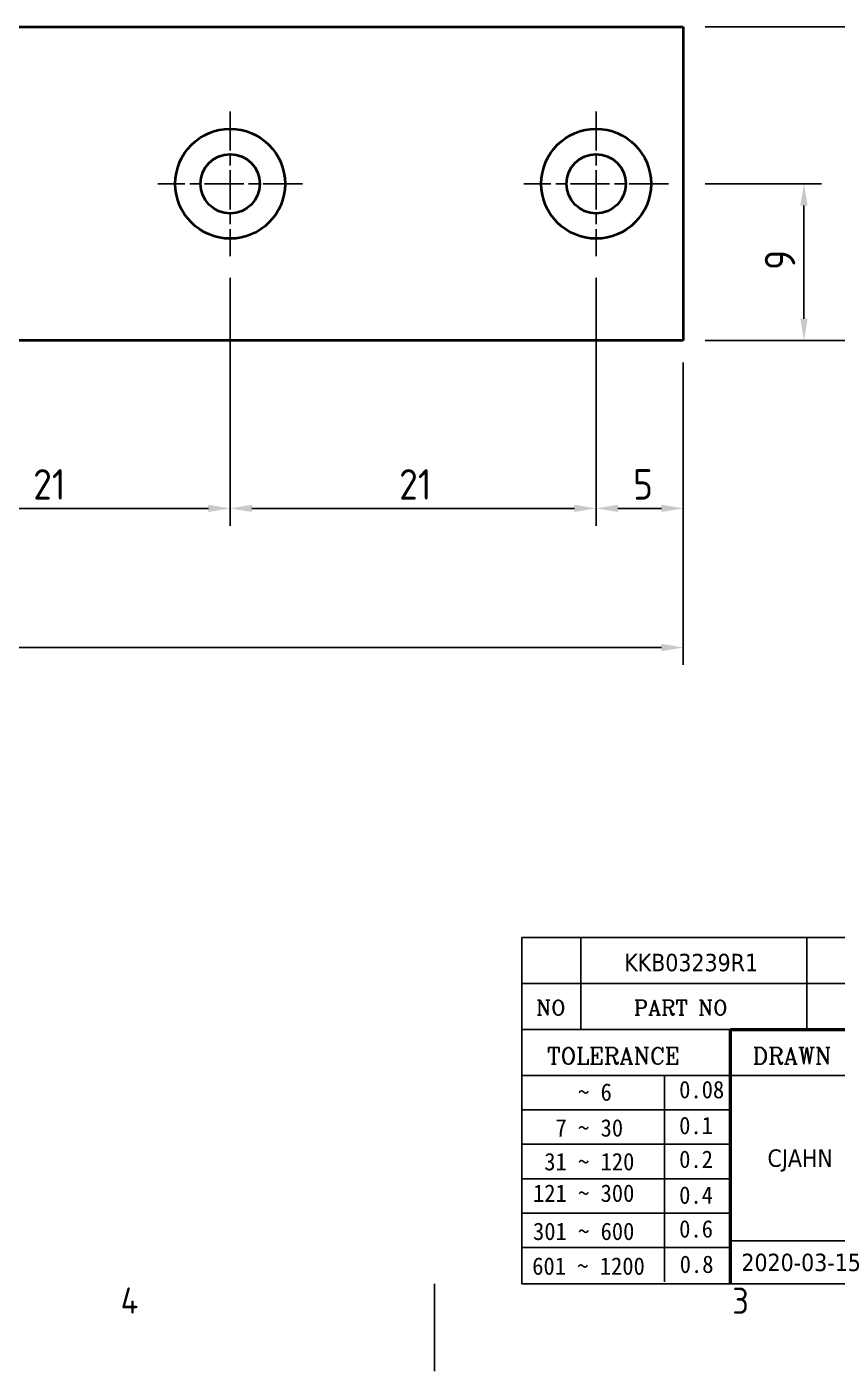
# Model space of a CAD drawing. Header units: millimetres. Extents: x 0 to 210, y 0 to 149.
# Drawn here: x 81.6 to 128.1, y 0 to 77.1 of the extents above; entities that cross this region are included whole.
import ezdxf
from ezdxf.enums import TextEntityAlignment as Align

# ---------------------------------------------------------------- set-up
doc = ezdxf.new("R2010")
doc.units = ezdxf.units.MM
doc.header["$LTSCALE"] = 0.5
doc.linetypes.add('CHAIN', pattern=[0.35429999999999995, 0.2362, -0.0295, 0.0591, -0.0295])
doc.layers.get('0').update_dxf_attribs({"color": 3, "lineweight": 25})
for name, color, linetype, lineweight in [('가시적인 것(ISO)', 3, 'Continuous', 40), ('경계(ISO)', 7, 'Continuous', 25), ('제목(ISO)', 5, 'Continuous', 50), ('중심 표식(ISO)', 1, 'Continuous', 25), ('치수(ISO)', 2, 'Continuous', 25), ('해치(ISO)', 7, 'Continuous', 18)]:
    doc.layers.add(name, color=color, linetype=linetype, lineweight=lineweight)
doc.styles.add('HAN_291', font='')
doc.styles.add('HAN_370', font='', dxfattribs={"width": 2})
doc.styles.add('RC_284', font='ROMANC.shx')
doc.styles.add('RC_287', font='ROMANC.shx')
doc.styles.add('RC_292', font='ROMANC.shx')
doc.styles.add('ROMANT_294', font='romant.shx')
doc.styles.add('문자 텍스트_PSTEK_POSCO', font='isocp.shx')
doc.styles.add('치수 텍스트_PSTEK_POSCO', font='isocp.shx')
doc.styles.add('텍스트 스타일198', font='tahoma.ttf')
doc.styles.add('텍스트 스타일333', font='ROMANC.shx', dxfattribs={"width": 0.800000011920929})
doc.styles.get('HAN_291').set_extended_font_data('GulimChe')
doc.styles.get('HAN_370').set_extended_font_data('GulimChe')
doc.dimstyles.new('치수_PSTEK_POSCO', dxfattribs={"dimscale": 0.5, "dimtxt": 3.5, "dimasz": 2.5, "dimexe": 2, "dimexo": 2.5, "dimgap": 1, "dimtad": 1, "dimrnd": 1e-08, "dimdsep": 46, "dimtxsty": '치수 텍스트_PSTEK_POSCO', "dimcen": 0.09, "dimdle": 10, "dimclrd": 7, "dimclre": 7, "dimclrt": 2, "dimadec": 1, "dimazin": 2, "dimtfac": 1, "dimtmove": 0, "dimatfit": 3, "dimfxl": 0, "dimtolj": 1, "dimlwd": -1, "dimlwe": -1, "dimarcsym": 0})

# ---------------------------------------------------------------- blocks, each defined once
blk = doc.blocks.new('경계 Default Border')
at = {"layer": '경계(ISO)', "flags": 128}
blk.add_lwpolyline([(210, 0), (210, 10)], dxfattribs=at)
at = {"layer": '경계(ISO)', "color": 2, "char_height": 3.00000011920929, "attachment_point": 7, "style": '문자 텍스트_PSTEK_POSCO'}
for s, insert in [('4', (173.9734701308116, 6.59999988079071)), ('3', (244.1685395229535, 6.57139439638704))]:
    blk.add_mtext(s, dxfattribs=dict(at, insert=insert))
blk = doc.blocks.new('제목 블록 PSTEK')
for color, points in [(252, [(317.2195697678507, 17.0593801673321), (322.0326348870767, 21.62682475217465), (322.2781991042243, 21.94392121864296), (317.0471853425802, 16.97985676345368), (318.7512090904202, 16.1899260703855), (316.0018030350395, 12.71868385740789), (316.3356552234328, 13.00206718743325), (318.9235935156908, 16.2694494742633)]), (5, [(321.6183518841322, 17.4193704504104), (319.5281351041078, 18.24969419629727), (322.4505835294948, 22.02344462252142), (317.2195697678507, 17.0593801673321), (318.9235935156908, 16.2694494742633), (316.1741874603099, 12.79820726128571)]), (1, [(324.4839107253602, 19.60711530335299), (325.2419748254881, 19.60711530335299), (325.2419748254881, 20.25857663940324), (321.2266040451076, 20.25857663940324), (321.2266040451076, 19.60711530335299), (321.9846681452406, 19.60711530335299), (321.9846681452406, 15.3430047401139), (324.4839107253602, 15.3430047401139)]), (252, [(324.6615819988275, 19.45905590879572), (325.4196460989604, 19.45905590879572), (325.4196460989604, 20.11051724484596), (325.2419748254881, 20.11051724484596), (325.2419748254881, 19.60711530335299), (324.4839107253602, 19.60711530335299), (324.4839107253602, 15.3430047401139), (322.1623394187076, 15.3430047401139), (322.1623394187076, 15.19494534555726), (324.6615819988275, 15.19494534555726)]), (1, [(329.2277337269622, 20.25857663940324), (325.65654113025, 20.25857663940324), (325.65654113025, 15.3430047401139), (329.3580259941756, 15.3430047401139), (329.3580259941756, 15.9944660761648), (328.1137701654877, 15.9944660761648), (328.1137701654877, 17.56360607323003), (329.2277337269622, 17.56360607323003), (329.2277337269622, 18.25543873810179), (328.1137701654877, 18.25543873810179), (328.1137701654877, 19.60711530335299), (329.2277337269622, 19.60711530335299)]), (252, [(328.2914414389548, 19.45905590879572), (329.4054050004294, 19.45905590879572), (329.4054050004294, 20.11051724484596), (329.2277337269622, 20.11051724484596), (329.2277337269622, 19.60711530335299), (328.1137701654877, 19.60711530335299), (328.1137701654877, 18.25543873810179), (328.2914414389548, 18.25543873810179)]), (1, [(332.3312149849806, 20.25857663940324), (329.8592894925411, 20.25857663940324), (329.8592894925411, 15.3430047401139), (332.3312149849806, 15.3430047401139), (332.3312149849806, 17.4318630164523), (333.0701931098801, 15.3430047401139), (335.4855464857051, 15.3430047401139), (334.2514536401189, 19.30614745124769), (335.4379594596742, 20.25857663940324), (334.3071782107978, 20.25857663940324), (332.3312149849806, 18.99741471888304)]), (252, [(332.5088862584528, 20.1105172448466), (332.3312149849806, 20.1105172448466), (332.3312149849806, 18.99741471888368), (332.5088862584528, 19.11081371413894)]), (252, [(335.6156307331414, 20.11051724484596), (335.2535118015555, 20.11051724484596), (334.2514536401189, 19.30614745124769), (335.4855464857051, 15.3430047401139), (333.1954852176545, 15.3430047401139), (333.2478643833523, 15.19494534555726), (335.6632177591723, 15.19494534555726), (334.4291249135862, 19.15808805669106)]), (252, [(321.9846681452406, 19.60711530335299), (321.4042753185749, 19.60711530335299), (321.4042753185749, 19.45905590879572), (321.9846681452406, 19.45905590879572)]), (252, [(328.2914414389548, 17.41554667867274), (329.4054050004294, 17.41554667867274), (329.4054050004294, 18.10737934354514), (329.2277337269622, 18.10737934354514), (329.2277337269622, 17.56360607323003), (328.1137701654877, 17.56360607323003), (328.1137701654877, 15.9944660761648), (328.2914414389548, 15.9944660761648)]), (252, [(332.5088862584528, 16.92964231796647), (332.3312149849806, 17.43186301645164), (332.3312149849806, 15.3430047401139), (330.0369607660135, 15.3430047401139), (330.0369607660135, 15.19494534555726), (332.5088862584528, 15.19494534555726)]), (252, [(329.5356972676428, 15.8464066816075), (329.3580259941756, 15.8464066816075), (329.3580259941756, 15.3430047401139), (325.8342124037171, 15.3430047401139), (325.8342124037171, 15.19494534555726), (329.5356972676428, 15.19494534555726)])]:
    blk.add_hatch(color=color).paths.add_polyline_path(points)
h = blk.add_hatch(color=1)
edge = h.paths.add_edge_path(flags=0)
edge.add_line((314.2242174273352, 19.60711530335299), (314.2242174273352, 17.00126995915134))
edge.add_line((314.2242174273352, 17.00126995915134), (314.3485873187598, 17.00126995915134))
edge.add_arc((314.3485873187598, 17.6527312952023), 0.6514613360509371, 270, 360)
edge.add_line((315.0000486548106, 17.6527312952023), (315.0000486548106, 18.95565396730211))
edge.add_arc((314.3485873187598, 18.95565396730212), 0.6514613360508712, 0, 90)
edge.add_line((314.3485873187598, 19.60711530335299), (314.2242174273352, 19.60711530335299))
edge = h.paths.add_edge_path()
edge.add_arc((314.9847713324306, 18.28938669179658), 1.969189947606664, 269.9999999999959, 450)
edge.add_line((314.9847713324306, 20.25857663940318), (311.7664314776902, 20.25857663940324))
edge.add_line((311.7664314776902, 20.25857663940324), (311.7664314776902, 15.3430047401139))
edge.add_line((311.7664314776902, 15.3430047401139), (314.2242174273352, 15.3430047401139))
edge.add_line((314.2242174273352, 15.3430047401139), (314.2242174273352, 16.32019674418991))
edge.add_line((314.2242174273352, 16.32019674418991), (314.9847713324307, 16.32019674418991))
h = blk.add_hatch(color=252)
edge = h.paths.add_edge_path()
edge.add_arc((314.9847713324309, 18.28938669179657), 1.969189947606666, 270, 406.8278729790604)
edge.add_arc((315.1624426058984, 18.1413272972396), 1.969189947606962, -90, 53.560984836317004, ccw=False)
edge.add_line((315.1624426058984, 16.17213734963263), (314.4018887008024, 16.17213734963263))
edge.add_line((314.4018887008024, 16.17213734963263), (314.4018887008024, 15.19494534555726))
edge.add_line((314.4018887008024, 15.19494534555726), (311.9441027511573, 15.19494534555726))
edge.add_line((311.9441027511573, 15.19494534555726), (311.9441027511573, 15.3430047401139))
edge.add_line((311.9441027511573, 15.3430047401139), (314.2242174273352, 15.3430047401139))
edge.add_line((314.2242174273352, 15.3430047401139), (314.2242174273352, 16.32019674418991))
edge.add_line((314.2242174273352, 16.32019674418991), (314.9847713324309, 16.32019674418991))
h = blk.add_hatch(color=252)
edge = h.paths.add_edge_path()
edge.add_line((314.4018887008024, 19.45905590879572), (314.5262585922315, 19.45905590879572))
edge.add_arc((314.5262585922314, 18.80759457274939), 0.6514613360463194, 60.4189348879147, 90.00000000000318, ccw=False)
edge.add_arc((314.3485873187602, 18.95565396730057), 0.6514613360524251, 39.96992292766206, 90.00000000009999)
edge.add_line((314.3485873187591, 19.60711530335307), (314.2242174273352, 19.60711530335298))
edge.add_line((314.2242174273352, 19.60711530335299), (314.2242174273352, 17.00126995915134))
edge.add_line((314.2242174273352, 17.00126995915134), (314.3485873187591, 17.00126995915134))
edge.add_arc((314.3485873187568, 17.652731295233), 0.6514613360816299, 270.0000000002, 274.6930825552478)
edge.add_line((314.4018887008024, 17.0034541317032), (314.4018887008024, 19.45905590879572))
at = {"layer": '해치(ISO)'}
h = blk.add_hatch(color=140, dxfattribs=at)
edge = h.paths.add_edge_path()
edge.add_ellipse((330.3660919371412, 20.15576403068321), major_axis=(9.100907360794343, 0), ratio=0.4069904968023172, start_angle=301.3098473703837, end_angle=507.7436900681698)
edge.add_ellipse((331.5340919371412, 20.4634168429492), major_axis=(-9.82350664112931, 0), ratio=0.3942600559756514, start_angle=111.51207141178469, end_angle=334.47025347086895, ccw=False)
edge.add_line((335.1363447531188, 16.8601935978785), (335.0955236905705, 16.99119398620872))
at = {"color": 180}
for p, q in [((182.475792979055, 11.79100474011392), (182.4757929790549, 51.56524660363496)), ((182.4757929790549, 51.56524660363496), (372.4757929537551, 51.56524660363496)), ((189.2651435055721, 51.56524660363496), (189.2651435055722, 41.00524660363494)), ((215.2152739891528, 41.00524660363494), (215.2152739891528, 51.56524660363496)), ((280.8758854511282, 51.56524660363496), (280.8758854511282, 41.00524660363494)), ((310.0881549537552, 51.56524660363496), (310.0881549537553, 41.00524660363494)), ((316.9044520275131, 51.56524660363496), (316.9044520275127, 41.00524660363494)), ((338.4566026226726, 51.56524660363496), (338.4566026226727, 41.00524660363494)), ((372.4757929537551, 51.56524660363496), (372.4757929537551, 11.79100474011389)), ((182.475792979055, 46.2852466036349), (372.4757929537551, 46.28524660363492)), ((182.475792979055, 41.00524660363493), (206.451475290024, 41.00524660363493)), ((222.9401812389276, 11.79100474011392), (222.9401812389276, 41.00524660363494)), ((239.4288871878316, 11.79100474011392), (239.4288871878316, 41.00524660363494)), ((255.9175931367356, 11.79100474011392), (255.9175931367356, 41.00524660363494)), ((268.6918866058747, 41.00524660363494), (268.6918866058747, 30.44524660363498)), ((280.8758854511282, 41.00524660363494), (280.8758854511282, 25.16524660363502)), ((310.088154953755, 41.00524660363494), (310.088154953755, 11.79100474011392)), ((182.475792979055, 35.72524660363497), (206.451475290024, 35.72524660363497)), ((198.8621818849491, 12.02524660363491), (198.8621818849491, 35.72524660363497)), ((206.451475290024, 35.72524660363497), (372.4757929537551, 35.72524660363497)), ((182.475792979055, 31.77524660363492), (206.451475290024, 31.77524660363492)), ((255.917593136736, 30.44524660363498), (372.4757929537552, 30.44524660363501)), ((182.475792979055, 27.82524660363487), (206.451475290024, 27.82524660363487)), ((255.9175931367359, 25.16524660363502), (372.4757929537552, 25.165246603635)), ((268.6918866058744, 25.16524660363502), (268.6918866058744, 11.79100474011392)), ((182.475792979055, 23.87524660363505), (206.451475290024, 23.87524660363505)), ((182.475792979055, 19.92524660363478), (206.451475290024, 19.92524660363478)), ((255.9175931367359, 19.88524660363481), (310.0881549537553, 19.88524660363481)), ((182.475792979055, 15.97524660363496), (206.451475290024, 15.97524660363496)), ((206.451475290024, 16.74100474011396), (255.9175931367359, 16.74100474011396)), ((182.475792979055, 11.79100474011392), (372.4757929537551, 11.79100474011389))]:
    blk.add_line(p, q, dxfattribs=at)
at = {"color": 7, "lineweight": 50}
for p, q in [((206.4514752900237, 11.79100474011392), (206.4514752900237, 41.00524660363494)), ((206.451475290024, 41.00524660363494), (372.4757929537551, 41.00524660363496))]:
    blk.add_line(p, q, dxfattribs=at)
at = {"color": 7}
for p, q in [((322.2781991042243, 21.94392121864296), (317.0471853425802, 16.97985676345368)), ((322.4505835294948, 22.02344462252142), (317.2195697678507, 17.0593801673321)), ((317.2195697678507, 17.0593801673321), (322.0326348870767, 21.62682475217465)), ((319.5281351041078, 18.24969419629727), (322.4505835294948, 22.02344462252142)), ((322.0326348870767, 21.62682475217465), (322.2781991042243, 21.94392121864296)), ((311.7664314776902, 20.25900474011391), (311.7664314776902, 15.34300474011391)), ((314.9847713324309, 20.25857663940324), (311.7664314776902, 20.25857663940324)), ((314.9847713324309, 20.25857663940324), (311.7664314776902, 20.25857663940324)), ((311.7664314776902, 20.25857663940324), (311.7664314776902, 15.3430047401139)), ((325.2419748254881, 20.25857663940324), (321.2266040451076, 20.25857663940324)), ((321.2266040451076, 20.25857663940324), (321.2266040451076, 19.60711530335299)), ((325.2419748254881, 20.25857663940324), (321.2266040451076, 20.25857663940324)), ((321.2266040451076, 20.25857663940324), (321.2266040451076, 19.60711530335299)), ((325.2419748254881, 19.60711530335299), (325.2419748254881, 20.25857663940324)), ((325.2419748254881, 19.60711530335299), (325.2419748254881, 20.25857663940324)), ((325.4196460989604, 20.11051724484596), (325.2419748254881, 20.11051724484596)), ((325.2419748254881, 20.11051724484596), (325.2419748254881, 19.60711530335299)), ((325.4196460989604, 19.45905590879572), (325.4196460989604, 20.11051724484596)), ((329.2277337269622, 20.25857663940324), (325.65654113025, 20.25857663940324)), ((325.65654113025, 20.25857663940324), (325.65654113025, 15.3430047401139)), ((325.65654113025, 20.25857663940324), (325.65654113025, 15.3430047401139)), ((329.2277337269622, 20.25857663940324), (325.65654113025, 20.25857663940324)), ((329.2277337269622, 19.60711530335299), (329.2277337269622, 20.25857663940324)), ((329.2277337269622, 19.60711530335299), (329.2277337269622, 20.25857663940324)), ((329.4054050004294, 20.11051724484596), (329.2277337269622, 20.11051724484596)), ((329.2277337269622, 20.11051724484596), (329.2277337269622, 19.60711530335299)), ((329.4054050004294, 19.45905590879572), (329.4054050004294, 20.11051724484596)), ((332.3312149849806, 20.25857663940324), (329.8592894925411, 20.25857663940324)), ((329.8592894925411, 20.25857663940324), (329.8592894925411, 15.3430047401139)), ((329.8592894925411, 20.25857663940324), (329.8592894925411, 15.3430047401139)), ((332.3312149849806, 20.25857663940324), (329.8592894925411, 20.25857663940324)), ((334.3071782107978, 20.25857663940324), (332.3312149849806, 18.99741471888304)), ((332.3312149849806, 18.99741471888304), (332.3312149849806, 20.25857663940324)), ((334.3071782107978, 20.25857663940324), (332.3312149849806, 18.99741471888304)), ((332.3312149849806, 18.99741471888304), (332.3312149849806, 20.25857663940324)), ((332.5088862584528, 20.1105172448466), (332.3312149849806, 20.1105172448466)), ((332.3312149849806, 20.1105172448466), (332.3312149849806, 18.99741471888368)), ((332.5088862584528, 19.11081371413894), (332.5088862584528, 20.1105172448466)), ((334.2514536401189, 19.30614745124769), (335.4379594596742, 20.25857663940324)), ((334.2514536401189, 19.30614745124769), (335.4379594596742, 20.25857663940324)), ((335.2535118015555, 20.11051724484596), (334.2514536401189, 19.30614745124769)), ((335.4379594596742, 20.25857663940324), (334.3071782107978, 20.25857663940324)), ((335.4379594596742, 20.25857663940324), (334.3071782107978, 20.25857663940324)), ((334.4291249135862, 19.15808805669104), (335.6156307331414, 20.11051724484596)), ((335.6156307331414, 20.11051724484596), (335.2535118015555, 20.11051724484596)), ((314.2242174273352, 17.00126995915134), (314.2242174273352, 19.60711530335299)), ((314.2242174273352, 19.60711530335299), (314.3485873187591, 19.60711530335299)), ((314.3485873187591, 19.60711530335299), (314.2242174273352, 19.60711530335299)), ((314.2242174273352, 19.60711530335299), (314.2242174273352, 17.00126995915134)), ((314.2242174273352, 17.00126995915134), (314.2242174273352, 19.60711530335299)), ((314.2242174273352, 19.60711530335299), (314.3485873187591, 19.60711530335299)), ((314.4018887008024, 19.45905590879572), (314.5262585922314, 19.45905590879572)), ((314.4018887008024, 17.0034541317032), (314.4018887008024, 19.45905590879572)), ((315.0000486548106, 18.95565396730275), (315.0000486548106, 17.65273129520161)), ((315.0000486548106, 18.95565396730275), (315.0000486548106, 17.65273129520161)), ((321.2266040451076, 19.60711530335299), (321.9846681452406, 19.60711530335299)), ((321.2266040451076, 19.60711530335299), (321.9846681452406, 19.60711530335299)), ((321.4042753185749, 19.60711530335299), (321.4042753185749, 19.45905590879572)), ((321.9846681452406, 19.60711530335299), (321.4042753185749, 19.60711530335299)), ((321.4042753185749, 19.45905590879572), (321.9846681452406, 19.45905590879572)), ((321.9846681452406, 19.60711530335299), (321.9846681452406, 15.3430047401139)), ((321.9846681452406, 19.45905590879572), (321.9846681452406, 19.60711530335299)), ((321.9846681452406, 19.60711530335299), (321.9846681452406, 15.3430047401139)), ((324.4839107253602, 19.60711530335299), (325.2419748254881, 19.60711530335299)), ((324.4839107253602, 15.3430047401139), (324.4839107253602, 19.60711530335299)), ((325.2419748254881, 19.60711530335299), (324.4839107253602, 19.60711530335299)), ((324.4839107253602, 19.60711530335299), (324.4839107253602, 15.3430047401139)), ((324.4839107253602, 19.60711530335299), (325.2419748254881, 19.60711530335299)), ((324.4839107253602, 15.3430047401139), (324.4839107253602, 19.60711530335299)), ((324.6615819988275, 19.45905590879572), (325.4196460989604, 19.45905590879572)), ((324.6615819988275, 15.19494534555726), (324.6615819988275, 19.45905590879572)), ((328.1137701654877, 18.25543873810179), (328.1137701654877, 19.60711530335299)), ((328.1137701654877, 19.60711530335299), (329.2277337269622, 19.60711530335299)), ((329.2277337269622, 19.60711530335299), (328.1137701654877, 19.60711530335299)), ((328.1137701654877, 19.60711530335299), (328.1137701654877, 18.25543873810179)), ((328.1137701654877, 18.25543873810179), (328.1137701654877, 19.60711530335299)), ((328.1137701654877, 19.60711530335299), (329.2277337269622, 19.60711530335299)), ((328.2914414389548, 18.25543873810179), (328.2914414389548, 19.45905590879572)), ((328.2914414389548, 19.45905590879572), (329.4054050004294, 19.45905590879572)), ((332.3312149849806, 18.99741471888368), (332.5088862584528, 19.11081371413894)), ((335.4855464857051, 15.3430047401139), (334.2514536401189, 19.30614745124769)), ((334.2514536401189, 19.30614745124769), (335.4855464857051, 15.3430047401139)), ((335.4855464857051, 15.3430047401139), (334.2514536401189, 19.30614745124769)), ((335.6632177591723, 15.19494534555726), (334.4291249135862, 19.15808805669104)), ((314.3485873187591, 17.00126995915134), (314.2242174273352, 17.00126995915134)), ((314.2242174273352, 17.00126995915134), (314.3485873187591, 17.00126995915134)), ((314.3485873187591, 17.00126995915134), (314.2242174273352, 17.00126995915134)), ((316.1741874603099, 12.79820726128571), (321.6183518841322, 17.4193704504104)), ((317.0471853425802, 16.97985676345368), (318.7512090904202, 16.1899260703855)), ((318.9235935156908, 16.2694494742633), (317.2195697678507, 17.0593801673321)), ((317.2195697678507, 17.0593801673321), (318.9235935156908, 16.2694494742633)), ((321.6183518841322, 17.4193704504104), (319.5281351041078, 18.24969419629727)), ((329.2277337269622, 18.25543873810179), (328.1137701654877, 18.25543873810179)), ((328.1137701654877, 18.25543873810179), (328.2914414389548, 18.25543873810179)), ((329.2277337269622, 18.25543873810179), (328.1137701654877, 18.25543873810179)), ((328.1137701654877, 17.56360607323003), (329.2277337269622, 17.56360607323003)), ((328.1137701654877, 15.9944660761648), (328.1137701654877, 17.56360607323003)), ((329.2277337269622, 17.56360607323003), (328.1137701654877, 17.56360607323003)), ((328.1137701654877, 17.56360607323003), (328.1137701654877, 15.9944660761648)), ((328.1137701654877, 17.56360607323003), (329.2277337269622, 17.56360607323003)), ((328.1137701654877, 15.9944660761648), (328.1137701654877, 17.56360607323003)), ((328.2914414389548, 15.9944660761648), (328.2914414389548, 17.41554667867274)), ((328.2914414389548, 17.41554667867274), (329.4054050004294, 17.41554667867274)), ((329.2277337269622, 17.56360607323003), (329.2277337269622, 18.25543873810179)), ((329.2277337269622, 17.56360607323003), (329.2277337269622, 18.25543873810179)), ((329.4054050004294, 18.10737934354514), (329.2277337269622, 18.10737934354514)), ((329.2277337269622, 18.10737934354514), (329.2277337269622, 17.56360607323003)), ((329.4054050004294, 17.41554667867274), (329.4054050004294, 18.10737934354514)), ((332.3312149849806, 17.4318630164523), (333.0701931098801, 15.3430047401139)), ((332.3312149849806, 15.3430047401139), (332.3312149849806, 17.4318630164523)), ((332.5088862584528, 16.92964231796647), (332.3312149849806, 17.43186301645164)), ((332.3312149849806, 17.43186301645164), (332.3312149849806, 15.3430047401139)), ((332.3312149849806, 17.4318630164523), (333.0701931098801, 15.3430047401139)), ((332.3312149849806, 15.3430047401139), (332.3312149849806, 17.4318630164523)), ((345.0447381189468, 17.50375595811051), (344.9867755289346, 17.689895936919)), ((314.2242174273352, 16.32019674418991), (314.9847713324309, 16.32019674418991)), ((314.2242174273352, 15.3430047401139), (314.2242174273352, 16.32019674418991)), ((314.9847713324309, 16.32019674418991), (314.2242174273352, 16.32019674418991)), ((314.2242174273352, 16.32019674418991), (314.2242174273352, 15.3430047401139)), ((314.2242174273352, 16.32019674418991), (314.9847713324309, 16.32019674418991)), ((314.2242174273352, 15.3430047401139), (314.2242174273352, 16.32019674418991)), ((314.4018887008024, 16.17213734963263), (315.162442605898, 16.17213734963263)), ((314.4018887008024, 15.19494534555726), (314.4018887008024, 16.17213734963263)), ((318.7512090904202, 16.1899260703855), (316.0018030350395, 12.71868385740789)), ((318.9235935156908, 16.2694494742633), (316.1741874603099, 12.79820726128571)), ((316.3356552234328, 13.00206718743325), (318.9235935156908, 16.2694494742633)), ((329.3580259941756, 15.9944660761648), (328.1137701654877, 15.9944660761648)), ((328.1137701654877, 15.9944660761648), (328.2914414389548, 15.9944660761648)), ((329.3580259941756, 15.9944660761648), (328.1137701654877, 15.9944660761648)), ((329.3580259941756, 15.3430047401139), (329.3580259941756, 15.9944660761648)), ((329.3580259941756, 15.3430047401139), (329.3580259941756, 15.9944660761648)), ((329.5356972676428, 15.8464066816075), (329.3580259941756, 15.8464066816075)), ((329.3580259941756, 15.8464066816075), (329.3580259941756, 15.3430047401139)), ((329.5356972676428, 15.19494534555726), (329.5356972676428, 15.8464066816075)), ((332.5088862584528, 15.19494534555726), (332.5088862584528, 16.92964231796647)), ((311.7664314776902, 15.3430047401139), (314.2242174273352, 15.3430047401139)), ((311.7664314776902, 15.3430047401139), (314.2242174273352, 15.3430047401139)), ((314.2242174273352, 15.3430047401139), (311.9441027511573, 15.3430047401139)), ((311.9441027511573, 15.3430047401139), (311.9441027511573, 15.19494534555726)), ((311.9441027511573, 15.19494534555726), (314.4018887008024, 15.19494534555726)), ((321.9846681452406, 15.3430047401139), (324.4839107253602, 15.3430047401139)), ((321.9846681452406, 15.3430047401139), (324.4839107253602, 15.3430047401139)), ((324.4839107253602, 15.3430047401139), (322.1623394187076, 15.3430047401139)), ((322.1623394187076, 15.3430047401139), (322.1623394187076, 15.19494534555726)), ((322.1623394187076, 15.19494534555726), (324.6615819988275, 15.19494534555726)), ((325.65654113025, 15.3430047401139), (329.3580259941756, 15.3430047401139)), ((325.65654113025, 15.3430047401139), (329.3580259941756, 15.3430047401139)), ((329.3580259941756, 15.3430047401139), (325.8342124037171, 15.3430047401139)), ((325.8342124037171, 15.3430047401139), (325.8342124037171, 15.19494534555726)), ((325.8342124037171, 15.19494534555726), (329.5356972676428, 15.19494534555726)), ((329.8592894925411, 15.3430047401139), (332.3312149849806, 15.3430047401139)), ((329.8592894925411, 15.3430047401139), (332.3312149849806, 15.3430047401139)), ((332.3312149849806, 15.3430047401139), (330.0369607660135, 15.3430047401139)), ((330.0369607660135, 15.3430047401139), (330.0369607660135, 15.19494534555726)), ((330.0369607660135, 15.19494534555726), (332.5088862584528, 15.19494534555726)), ((333.0701931098801, 15.3430047401139), (335.4855464857051, 15.3430047401139)), ((333.0701931098801, 15.3430047401139), (335.4855464857051, 15.3430047401139)), ((335.4855464857051, 15.3430047401139), (333.1954852176545, 15.3430047401139)), ((333.1954852176545, 15.3430047401139), (333.2478643833523, 15.19494534555726)), ((333.2478643833523, 15.19494534555726), (335.6632177591723, 15.19494534555726)), ((316.0018030350395, 12.71868385740789), (316.3356552234328, 13.00206718743325))]:
    blk.add_line(p, q, dxfattribs=at)
at = {"color": 5}
for p, q in [((322.4505835294948, 22.02344462252142), (317.2195697678507, 17.0593801673321)), ((319.5281351041078, 18.24969419629727), (322.4505835294948, 22.02344462252142)), ((316.1741874603099, 12.79820726128571), (321.6183518841322, 17.4193704504104)), ((317.2195697678507, 17.0593801673321), (318.9235935156908, 16.2694494742633)), ((321.6183518841322, 17.4193704504104), (319.5281351041078, 18.24969419629727)), ((318.9235935156908, 16.2694494742633), (316.1741874603099, 12.79820726128571))]:
    blk.add_line(p, q, dxfattribs=at)
at = {"color": 1}
for p, q in [((314.9847713324309, 20.25857663940324), (311.7664314776902, 20.25857663940324)), ((311.7664314776902, 20.25857663940324), (311.7664314776902, 15.3430047401139)), ((325.2419748254881, 20.25857663940324), (321.2266040451076, 20.25857663940324)), ((321.2266040451076, 20.25857663940324), (321.2266040451076, 19.60711530335299)), ((325.2419748254881, 19.60711530335299), (325.2419748254881, 20.25857663940324)), ((329.2277337269622, 20.25857663940324), (325.65654113025, 20.25857663940324)), ((325.65654113025, 20.25857663940324), (325.65654113025, 15.3430047401139)), ((329.2277337269622, 19.60711530335299), (329.2277337269622, 20.25857663940324)), ((332.3312149849806, 20.25857663940324), (329.8592894925411, 20.25857663940324)), ((329.8592894925411, 20.25857663940324), (329.8592894925411, 15.3430047401139)), ((334.3071782107978, 20.25857663940324), (332.3312149849806, 18.99741471888304)), ((332.3312149849806, 18.99741471888304), (332.3312149849806, 20.25857663940324)), ((334.2514536401189, 19.30614745124769), (335.4379594596742, 20.25857663940324)), ((335.4379594596742, 20.25857663940324), (334.3071782107978, 20.25857663940324)), ((314.2242174273352, 17.00126995915134), (314.2242174273352, 19.60711530335299)), ((314.2242174273352, 19.60711530335299), (314.3485873187591, 19.60711530335299)), ((315.0000486548106, 18.95565396730275), (315.0000486548106, 17.65273129520161)), ((321.2266040451076, 19.60711530335299), (321.9846681452406, 19.60711530335299)), ((321.9846681452406, 19.60711530335299), (321.9846681452406, 15.3430047401139)), ((324.4839107253602, 19.60711530335299), (325.2419748254881, 19.60711530335299)), ((324.4839107253602, 15.3430047401139), (324.4839107253602, 19.60711530335299)), ((328.1137701654877, 18.25543873810179), (328.1137701654877, 19.60711530335299)), ((328.1137701654877, 19.60711530335299), (329.2277337269622, 19.60711530335299)), ((335.4855464857051, 15.3430047401139), (334.2514536401189, 19.30614745124769)), ((314.3485873187591, 17.00126995915134), (314.2242174273352, 17.00126995915134)), ((329.2277337269622, 18.25543873810179), (328.1137701654877, 18.25543873810179)), ((328.1137701654877, 17.56360607323003), (329.2277337269622, 17.56360607323003)), ((328.1137701654877, 15.9944660761648), (328.1137701654877, 17.56360607323003)), ((329.2277337269622, 17.56360607323003), (329.2277337269622, 18.25543873810179)), ((332.3312149849806, 17.4318630164523), (333.0701931098801, 15.3430047401139)), ((332.3312149849806, 15.3430047401139), (332.3312149849806, 17.4318630164523)), ((314.2242174273352, 16.32019674418991), (314.9847713324309, 16.32019674418991)), ((314.2242174273352, 15.3430047401139), (314.2242174273352, 16.32019674418991)), ((329.3580259941756, 15.9944660761648), (328.1137701654877, 15.9944660761648)), ((329.3580259941756, 15.3430047401139), (329.3580259941756, 15.9944660761648)), ((311.7664314776902, 15.3430047401139), (314.2242174273352, 15.3430047401139)), ((321.9846681452406, 15.3430047401139), (324.4839107253602, 15.3430047401139)), ((325.65654113025, 15.3430047401139), (329.3580259941756, 15.3430047401139)), ((329.8592894925411, 15.3430047401139), (332.3312149849806, 15.3430047401139)), ((333.0701931098801, 15.3430047401139), (335.4855464857051, 15.3430047401139))]:
    blk.add_line(p, q, dxfattribs=at)
at = {"color": 7}
for centre, radius, start, end in [((314.9847713324309, 18.28938669179658), 1.969189947606665, 270, 90), ((314.9847713324309, 18.28938669179658), 1.969189947606665, 270, 90), ((314.3485873187598, 18.95565396730211), 0.6514613360508712, 0, 90), ((314.3485873187602, 18.95565396730057), 0.6514613360524251, 39.96992292766117, 90), ((314.3485873187598, 18.95565396730212), 0.6514613360508712, 0, 90), ((314.5262585922314, 18.80759457274939), 0.6514613360463193, 60.41893488791137, 90), ((314.9847713324307, 18.2893866917965), 1.969189947606594, 270, 46.82787297909833), ((315.1624426058984, 18.1413272972396), 1.969189947606961, 270, 53.56098483636067), ((314.3485873187597, 17.65273129520228), 0.6514613360509381, 270, 0), ((314.3485873187598, 17.6527312952023), 0.6514613360509381, 270, 0), ((314.3485873187568, 17.652731295233), 0.6514613360816299, 270, 274.6930825552478)]:
    blk.add_arc(centre, radius, start, end, dxfattribs=at)
at = {"color": 1}
for centre, radius, start, end in [((314.9847713324309, 18.28938669179657), 1.969189947606665, 270, 90), ((314.3485873187598, 18.95565396730211), 0.6514613360508712, 0, 90), ((314.3485873187598, 17.6527312952023), 0.6514613360509381, 270, 0)]:
    blk.add_arc(centre, radius, start, end, dxfattribs=at)
at = {"layer": '제목(ISO)', "lineweight": 18}
blk.add_line((182.475792979055, 35.72500474011393), (182.475792979055, 11.79100474011392), dxfattribs=at)
at = {"layer": '제목(ISO)'}
for p, q in [((322.2781991042243, 21.94392121864296), (317.0471853425802, 16.97985676345368)), ((322.4505835294948, 22.02344462252142), (317.2195697678507, 17.0593801673321)), ((317.2195697678507, 17.0593801673321), (322.0326348870767, 21.62682475217465)), ((319.5281351041078, 18.24969419629727), (322.4505835294948, 22.02344462252142)), ((322.0326348870767, 21.62682475217465), (322.2781991042243, 21.94392121864296)), ((314.9847713324306, 20.25857663940324), (311.7664314776902, 20.25857663940324)), ((311.7664314776902, 20.25857663940324), (311.7664314776902, 15.3430047401139)), ((325.2419748254881, 20.25857663940324), (321.2266040451076, 20.25857663940324)), ((321.2266040451076, 20.25857663940324), (321.2266040451076, 19.60711530335299)), ((325.2419748254881, 19.60711530335299), (325.2419748254881, 20.25857663940324)), ((325.4196460989604, 20.11051724484596), (325.2419748254881, 20.11051724484596)), ((325.2419748254881, 20.11051724484596), (325.2419748254881, 19.60711530335299)), ((325.4196460989604, 19.45905590879572), (325.4196460989604, 20.11051724484596)), ((329.2277337269622, 20.25857663940324), (325.65654113025, 20.25857663940324)), ((325.65654113025, 20.25857663940324), (325.65654113025, 15.3430047401139)), ((329.2277337269622, 19.60711530335299), (329.2277337269622, 20.25857663940324)), ((329.4054050004294, 20.11051724484596), (329.2277337269622, 20.11051724484596)), ((329.2277337269622, 20.11051724484596), (329.2277337269622, 19.60711530335299)), ((329.4054050004294, 19.45905590879572), (329.4054050004294, 20.11051724484596)), ((332.3312149849806, 20.25857663940324), (329.8592894925411, 20.25857663940324)), ((329.8592894925411, 20.25857663940324), (329.8592894925411, 15.3430047401139)), ((334.3071782107978, 20.25857663940324), (332.3312149849806, 18.99741471888304)), ((332.3312149849806, 18.99741471888304), (332.3312149849806, 20.25857663940324)), ((332.5088862584528, 20.1105172448466), (332.3312149849806, 20.1105172448466)), ((332.3312149849806, 20.1105172448466), (332.3312149849806, 18.99741471888368)), ((332.5088862584528, 19.11081371413894), (332.5088862584528, 20.1105172448466)), ((334.2514536401189, 19.30614745124769), (335.4379594596742, 20.25857663940324)), ((335.2535118015555, 20.11051724484596), (334.2514536401189, 19.30614745124769)), ((335.4379594596742, 20.25857663940324), (334.3071782107978, 20.25857663940324)), ((334.4291249135862, 19.15808805669106), (335.6156307331414, 20.11051724484596)), ((335.6156307331414, 20.11051724484596), (335.2535118015555, 20.11051724484596)), ((314.2242174273352, 17.00126995915134), (314.2242174273352, 19.60711530335299)), ((314.2242174273352, 19.60711530335299), (314.3485873187598, 19.60711530335299)), ((314.3485873187591, 19.60711530335299), (314.2242174273352, 19.60711530335299)), ((314.2242174273352, 19.60711530335299), (314.2242174273352, 17.00126995915134)), ((314.4018887008024, 19.45905590879572), (314.5262585922314, 19.45905590879572)), ((314.4018887008024, 17.0034541317032), (314.4018887008024, 19.45905590879572)), ((315.0000486548106, 18.95565396730211), (315.0000486548106, 17.6527312952023)), ((321.2266040451076, 19.60711530335299), (321.9846681452406, 19.60711530335299)), ((321.9846681452406, 19.60711530335299), (321.4042753185749, 19.60711530335299)), ((321.4042753185749, 19.60711530335299), (321.4042753185749, 19.45905590879572)), ((321.4042753185749, 19.45905590879572), (321.9846681452406, 19.45905590879572)), ((321.9846681452406, 19.60711530335299), (321.9846681452406, 15.3430047401139)), ((321.9846681452406, 19.45905590879572), (321.9846681452406, 19.60711530335299)), ((324.4839107253602, 19.60711530335299), (325.2419748254881, 19.60711530335299)), ((324.4839107253602, 15.3430047401139), (324.4839107253602, 19.60711530335299)), ((325.2419748254881, 19.60711530335299), (324.4839107253602, 19.60711530335299)), ((324.4839107253602, 19.60711530335299), (324.4839107253602, 15.3430047401139)), ((324.6615819988275, 19.45905590879572), (325.4196460989604, 19.45905590879572)), ((324.6615819988275, 15.19494534555726), (324.6615819988275, 19.45905590879572)), ((328.1137701654877, 18.25543873810179), (328.1137701654877, 19.60711530335299)), ((328.1137701654877, 19.60711530335299), (329.2277337269622, 19.60711530335299)), ((329.2277337269622, 19.60711530335299), (328.1137701654877, 19.60711530335299)), ((328.1137701654877, 19.60711530335299), (328.1137701654877, 18.25543873810179)), ((328.2914414389548, 19.45905590879572), (329.4054050004294, 19.45905590879572)), ((328.2914414389548, 18.25543873810179), (328.2914414389548, 19.45905590879572)), ((332.3312149849806, 18.99741471888368), (332.5088862584528, 19.11081371413894)), ((335.4855464857051, 15.3430047401139), (334.2514536401189, 19.30614745124769)), ((334.2514536401189, 19.30614745124769), (335.4855464857051, 15.3430047401139)), ((335.6632177591723, 15.19494534555726), (334.4291249135862, 19.15808805669106)), ((314.3485873187598, 17.00126995915134), (314.2242174273352, 17.00126995915134)), ((314.2242174273352, 17.00126995915134), (314.3485873187591, 17.00126995915134)), ((316.1741874603099, 12.79820726128571), (321.6183518841322, 17.4193704504104)), ((317.0471853425802, 16.97985676345368), (318.7512090904202, 16.1899260703855)), ((317.2195697678507, 17.0593801673321), (318.9235935156908, 16.2694494742633)), ((318.9235935156908, 16.2694494742633), (317.2195697678507, 17.0593801673321)), ((321.6183518841322, 17.4193704504104), (319.5281351041078, 18.24969419629727)), ((329.2277337269622, 18.25543873810179), (328.1137701654877, 18.25543873810179)), ((328.1137701654877, 18.25543873810179), (328.2914414389548, 18.25543873810179)), ((328.1137701654877, 15.9944660761648), (328.1137701654877, 17.56360607323003)), ((328.1137701654877, 17.56360607323003), (329.2277337269622, 17.56360607323003)), ((329.2277337269622, 17.56360607323003), (328.1137701654877, 17.56360607323003)), ((328.1137701654877, 17.56360607323003), (328.1137701654877, 15.9944660761648)), ((328.2914414389548, 17.41554667867274), (329.4054050004294, 17.41554667867274)), ((328.2914414389548, 15.9944660761648), (328.2914414389548, 17.41554667867274)), ((329.2277337269622, 17.56360607323003), (329.2277337269622, 18.25543873810179)), ((329.4054050004294, 18.10737934354514), (329.2277337269622, 18.10737934354514)), ((329.2277337269622, 18.10737934354514), (329.2277337269622, 17.56360607323003)), ((329.4054050004294, 17.41554667867274), (329.4054050004294, 18.10737934354514)), ((332.3312149849806, 15.3430047401139), (332.3312149849806, 17.4318630164523)), ((332.3312149849806, 17.4318630164523), (333.0701931098801, 15.3430047401139)), ((332.5088862584528, 16.92964231796647), (332.3312149849806, 17.43186301645164)), ((332.3312149849806, 17.43186301645164), (332.3312149849806, 15.3430047401139)), ((314.2242174273352, 15.3430047401139), (314.2242174273352, 16.32019674418991)), ((314.2242174273352, 16.32019674418991), (314.9847713324307, 16.32019674418991)), ((314.9847713324309, 16.32019674418991), (314.2242174273352, 16.32019674418991)), ((314.2242174273352, 16.32019674418991), (314.2242174273352, 15.3430047401139)), ((314.4018887008024, 15.19494534555726), (314.4018887008024, 16.17213734963263)), ((314.4018887008024, 16.17213734963263), (315.1624426058984, 16.17213734963263)), ((318.7512090904202, 16.1899260703855), (316.0018030350395, 12.71868385740789)), ((318.9235935156908, 16.2694494742633), (316.1741874603099, 12.79820726128571)), ((316.3356552234328, 13.00206718743325), (318.9235935156908, 16.2694494742633)), ((329.3580259941756, 15.9944660761648), (328.1137701654877, 15.9944660761648)), ((328.1137701654877, 15.9944660761648), (328.2914414389548, 15.9944660761648)), ((329.3580259941756, 15.3430047401139), (329.3580259941756, 15.9944660761648)), ((329.5356972676428, 15.8464066816075), (329.3580259941756, 15.8464066816075)), ((329.3580259941756, 15.8464066816075), (329.3580259941756, 15.3430047401139)), ((329.5356972676428, 15.19494534555726), (329.5356972676428, 15.8464066816075)), ((332.5088862584528, 15.19494534555726), (332.5088862584528, 16.92964231796647)), ((311.7664314776902, 15.3430047401139), (314.2242174273352, 15.3430047401139)), ((314.2242174273352, 15.3430047401139), (311.9441027511573, 15.3430047401139)), ((311.9441027511573, 15.3430047401139), (311.9441027511573, 15.19494534555726)), ((311.9441027511573, 15.19494534555726), (314.4018887008024, 15.19494534555726)), ((321.9846681452406, 15.3430047401139), (324.4839107253602, 15.3430047401139)), ((324.4839107253602, 15.3430047401139), (322.1623394187076, 15.3430047401139)), ((322.1623394187076, 15.3430047401139), (322.1623394187076, 15.19494534555726)), ((322.1623394187076, 15.19494534555726), (324.6615819988275, 15.19494534555726)), ((325.65654113025, 15.3430047401139), (329.3580259941756, 15.3430047401139)), ((329.3580259941756, 15.3430047401139), (325.8342124037171, 15.3430047401139)), ((325.8342124037171, 15.3430047401139), (325.8342124037171, 15.19494534555726)), ((325.8342124037171, 15.19494534555726), (329.5356972676428, 15.19494534555726)), ((329.8592894925411, 15.3430047401139), (332.3312149849806, 15.3430047401139)), ((332.3312149849806, 15.3430047401139), (330.0369607660135, 15.3430047401139)), ((330.0369607660135, 15.3430047401139), (330.0369607660135, 15.19494534555726)), ((330.0369607660135, 15.19494534555726), (332.5088862584528, 15.19494534555726)), ((333.0701931098801, 15.3430047401139), (335.4855464857051, 15.3430047401139)), ((335.4855464857051, 15.3430047401139), (333.1954852176545, 15.3430047401139)), ((333.1954852176545, 15.3430047401139), (333.2478643833523, 15.19494534555726)), ((333.2478643833523, 15.19494534555726), (335.6632177591723, 15.19494534555726)), ((316.0018030350395, 12.71868385740789), (316.3356552234328, 13.00206718743325))]:
    blk.add_line(p, q, dxfattribs=at)
at = {"layer": '제목(ISO)', "color": 4}
blk.add_line((335.1363447531188, 16.8601935978785), (335.0955236905705, 16.99119398620872), dxfattribs=at)
at = {"layer": '제목(ISO)'}
for centre, radius, start, end in [((314.9847713324306, 18.28938669179658), 1.969189947606664, 46.82787297909431, 90), ((314.3485873187598, 18.95565396730212), 0.6514613360508712, 0, 90), ((314.3485873187602, 18.95565396730057), 0.6514613360524251, 39.96992292766117, 90), ((314.5262585922314, 18.80759457274939), 0.6514613360463193, 60.41893488791137, 90), ((314.9847713324307, 18.2893866917965), 1.969189947606594, 270, 46.82787297909833), ((314.9847713324309, 18.28938669179657), 1.969189947606666, 270, 46.8278729790603), ((315.1624426058984, 18.1413272972396), 1.969189947606962, 270, 53.56098483631701), ((314.3485873187598, 17.6527312952023), 0.6514613360509371, 270, 0), ((314.3485873187568, 17.652731295233), 0.6514613360816299, 270, 274.6930825552478)]:
    blk.add_arc(centre, radius, start, end, dxfattribs=at)
at = {"layer": '제목(ISO)', "color": 4}
for centre, major_axis, ratio, start_param, end_param in [((331.5340919371412, 20.4634168429492), (9.82350664112931, 0), 0.3942600559756514, 5.087845455444478, 8.97919982663645), ((330.3660919371412, 20.15576403068321), (9.100907360794343, 0), 0.4069904968023172, 5.258848905294775, 8.861799147915196)]:
    blk.add_ellipse(centre, major_axis=major_axis, ratio=ratio, start_param=start_param, end_param=end_param, dxfattribs=at)
at = {"color": 2}
for s, height, style, p in [('NO', 1.742399930953979, 'RC_284', (184.135398793432, 42.62317362549192)), ('PART NO', 1.742399930953979, 'RC_284', (195.3359407378685, 42.62317362549192)), ('DESCRIPTION', 1.742399930953979, 'RC_284', (240.4025565652523, 42.62317362549192)), ("Q'TY", 1.742399930953979, 'RC_284', (310.1440786515383, 42.62317362549192)), ('COLOR/FINISH', 1.742399930953979, 'RC_284', (317.7725341324144, 42.62317362549192)), ('REMARK', 1.742399930953979, 'RC_284', (348.346649953877, 42.62317362549192)), (' TOLERANCE', 1.899999976158142, 'RC_287', (184.0872874387979, 37.00893196870329)), ('DRAWN', 1.899999976158142, 'RC_287', (208.9766620976279, 37.00893196870329)), ('CHECKED', 1.899999976158142, 'RC_287', (223.6856844514997, 37.00893196870329)), ('APPROVED', 1.899999976158142, 'RC_287', (239.7795453577791, 37.00893196870329)), ('UNIT', 1.742399930953979, 'RC_284', (259.1652673287452, 37.34317362549218)), ('SCALE', 1.742399930953979, 'RC_284', (270.2934779252897, 37.34317362549218)), ('MODEL NAME', 2.178000062704086, 'RC_292', (284.096330289083, 37.25462520371384)), ('    ~ 6', 2.000000029802322, 'HAN_291', (183.7721304966814, 32.8176515608431)), ('0.08', 2.000000029802322, 'HAN_291', (200.5467345600617, 33.09873600004101)), ('PART NAME', 2.178000062704086, 'RC_292', (285.1416959765849, 32.03045329421792)), ('mm', 1.742399930953979, 'RC_284', (259.6505418159997, 32.3543089683787)), ('0.1', 2.000000029802322, 'HAN_291', (200.5467345600617, 28.98646558742206)), ('  7 ~ 30', 2.000000029802322, 'HAN_291', (183.7721304966814, 28.70538114822415)), (' DWG NO.', 2.178000062704086, 'RC_292', (284.8124284083233, 26.75045329421772)), (' 31 ~ 120', 2.000000029802322, 'HAN_291', (183.7721304966814, 24.82628181916237)), ('0.2', 2.000000029802322, 'HAN_291', (200.5467345600617, 25.10736625836028)), ('121 ~ 300', 2.000000029802322, 'HAN_291', (183.7721304966814, 21.21401206133254)), ('SIZE', 1.742399930953979, 'RC_284', (259.1652673287452, 21.69497768947366)), ('REFERENCE', 2.178000062704086, 'RC_292', (278.2741065029841, 21.43214925458022)), ('0.4', 2.000000029802322, 'HAN_291', (200.5467345600617, 20.99509650053045)), ('301 ~ 600', 2.000000029802322, 'HAN_291', (183.7721304966814, 16.83491273227077)), ('0.6', 2.000000029802322, 'HAN_291', (200.5467345600617, 17.11599717146868)), ('601 ~ 1200', 2.000000029802322, 'HAN_291', (183.6802025156883, 12.84759660881125)), ('0.8', 2.000000029802322, 'HAN_291', (200.6097246063884, 13.05732192299702))]:
    blk.add_text(s, height=height, dxfattribs=dict(at, style=style)).set_placement(p)
at = {"color": 2, "style": 'RC_284'}
blk.add_text('MATERIAL', height=1.742399930953979, dxfattribs=at).set_placement((295.4820202024417, 43.64524660363492), align=Align.MIDDLE_CENTER)
at = {"color": 7, "style": '텍스트 스타일333', "width": 0.7999999523162842}
blk.add_text('N/S', height=2.000000029802322, dxfattribs=at).set_placement((274.7838860285014, 33.08524660363496), align=Align.MIDDLE_CENTER)
at = {"color": 2, "style": '텍스트 스타일333', "width": 0.7999999523162842}
blk.add_text('3rd ANGLE PROJ.', height=2.000000029802322, dxfattribs=at).set_placement((256.8430306642954, 26.76148381654429))
at = {"color": 7, "style": 'ROMANT_294'}
for s, p in [('POWER', (342.82727231297, 20.97115304607566)), ('SYSTEM', (342.82727231297, 17.3284636719184)), ('TECHNOLOGY', (342.82727231297, 13.57194088644453))]:
    blk.add_text(s, height=2.700000107288361, dxfattribs=at).set_placement(p)
at = {"color": 7, "insert": (320.8519732224835, 14.21236326823155), "char_height": 1.400000005960464, "attachment_point": 1, "line_spacing_factor": 0.3319999873638153, "style": 'HAN_370'}
blk.add_mtext('\\fHY견고딕|b0|i0;\\H1.4000;피에스텍', dxfattribs=at)
at = {"layer": '제목(ISO)', "color": 7, "style": '텍스트 스타일198'}
for tag, p in [('부품_번호_001', (194.2416822344335, 47.68004260673702)), ('설명_001', (227.548891066379, 48.15254984750509)), ('재질_001', (289.4376951010576, 47.92524658873383)), ("3._Q'TY_001", (312.7051684940307, 47.92188863680521)), ('질량\\P3;_001', (350.3046145979153, 48.1643332325385)), ('제목_001', (335.5349605824892, 32.12134217035067)), ('부품_번호_001', (332.9009224876654, 26.8052465951949)), ('설계자_001', (210.6823963971569, 25.23312566343435)), ('시트_크기_001', (260.807090429518, 14.83812566343425)), ('프로젝트_001', (278.5585901981346, 14.83879725511219)), ('작성_날짜_001', (207.688440696938, 13.26600473167383))]:
    blk.add_attdef(tag, p, '', height=2.000000029802322, dxfattribs=at)
for tag, p in [('4._COLOR', (327.6805273250926, 48.92524660363493)), ('1._MODEL_NAME', (341.233897335037, 38.36524660363497)), ('점검자', (231.1845342133799, 26.23312567187446)), ('엔지니어링_승인자', (247.673240162284, 26.23312567187446)), ('점검_날짜', (231.1845342133799, 14.26600474011394)), ('엔지니어링_승인_날짜', (247.6732401622839, 14.26600474011394))]:
    blk.add_attdef(tag, text='', height=2.000000029802322, dxfattribs=at).set_placement(p, align=Align.MIDDLE_CENTER)
blk = doc.blocks.new('*D23')
at = {"layer": 'Defpoints', "color": 0}
for p in [(25.27013247718749, 59.12978117427592), (119.2701324771875, 59.12978117427593), (25.27013247718749, 41.52013410591039)]:
    blk.add_point(p, dxfattribs=at)
at = {"layer": '치수(ISO)', "color": 7}
for p, q in [((25.27013247718749, 57.87978117427592), (25.27013247718749, 40.52013410591039)), ((119.2701324771875, 57.87978117427593), (119.2701324771875, 40.52013410591039)), ((118.0201324771875, 41.52013410591039), (26.52013247718749, 41.52013410591039))]:
    blk.add_line(p, q, dxfattribs=at)
for points in [[(26.52013247718749, 41.72846743924373), (26.52013247718749, 41.31180077257706), (25.27013247718749, 41.52013410591039)], [(118.0201324771875, 41.72846743924373), (118.0201324771875, 41.31180077257706), (119.2701324771875, 41.52013410591039)]]:
    blk.add_solid(points, dxfattribs=at)
at = {"layer": '치수(ISO)', "color": 2, "insert": (71.18388879047986, 42.89513410591039), "char_height": 1.75, "attachment_point": 4, "style": '치수 텍스트_PSTEK_POSCO'}
blk.add_mtext('\\A1;94', dxfattribs=at)
blk = doc.blocks.new('*D24')
at = {"layer": 'Defpoints', "color": 0}
for p in [(119.2701324771875, 77.12978117427593), (119.2701324771875, 59.12978117427593), (134.2701324771875, 59.12978117427593)]:
    blk.add_point(p, dxfattribs=at)
at = {"layer": '치수(ISO)', "color": 7}
for p, q in [((120.5201324771875, 77.12978117427593), (135.2701324771875, 77.12978117427593)), ((134.2701324771875, 75.87978117427593), (134.2701324771875, 60.37978117427593)), ((120.5201324771875, 59.12978117427593), (135.2701324771875, 59.12978117427593))]:
    blk.add_line(p, q, dxfattribs=at)
for points in [[(134.0617991438542, 75.87978117427593), (134.4784658105209, 75.87978117427593), (134.2701324771875, 77.12978117427593)], [(134.0617991438542, 60.37978117427593), (134.4784658105208, 60.37978117427593), (134.2701324771875, 59.12978117427593)]]:
    blk.add_solid(points, dxfattribs=at)
at = {"layer": '치수(ISO)', "color": 2, "insert": (132.8951324771875, 67.34228117427594), "char_height": 1.75, "attachment_point": 4, "rotation": 90, "style": '치수 텍스트_PSTEK_POSCO'}
blk.add_mtext('\\A1;18', dxfattribs=at)
blk = doc.blocks.new('*D25')
at = {"layer": 'Defpoints', "color": 0}
for p in [(119.2701324771875, 68.12978117427593), (119.2701324771875, 59.12978117427593), (126.1990198860493, 59.12978117427593)]:
    blk.add_point(p, dxfattribs=at)
at = {"layer": '치수(ISO)', "color": 7}
for p, q in [((120.5201324771875, 68.12978117427593), (127.1990198860493, 68.12978117427593)), ((126.1990198860493, 66.87978117427593), (126.1990198860493, 60.37978117427593)), ((120.5201324771875, 59.12978117427593), (127.1990198860493, 59.12978117427593))]:
    blk.add_line(p, q, dxfattribs=at)
for points in [[(125.990686552716, 66.87978117427593), (126.4073532193826, 66.87978117427593), (126.1990198860493, 68.12978117427593)], [(125.990686552716, 60.37978117427593), (126.4073532193826, 60.37978117427593), (126.1990198860493, 59.12978117427593)]]:
    blk.add_solid(points, dxfattribs=at)
at = {"layer": '치수(ISO)', "color": 2, "insert": (124.8240198860493, 63.18395073262424), "char_height": 1.75, "attachment_point": 4, "rotation": 90, "style": '치수 텍스트_PSTEK_POSCO'}
blk.add_mtext('\\A1;9', dxfattribs=at)
blk = doc.blocks.new('*D29')
at = {"layer": 'Defpoints', "color": 0}
for p in [(72.27013247718752, 63.97978117427592), (93.27013247718752, 63.97978117427593), (93.27013247718752, 49.50302822642005)]:
    blk.add_point(p, dxfattribs=at)
at = {"layer": '치수(ISO)', "color": 7}
for p, q in [((72.27013247718752, 62.72978117427592), (72.27013247718752, 48.50302822642005)), ((93.27013247718752, 62.72978117427593), (93.27013247718752, 48.50302822642005)), ((73.52013247718752, 49.50302822642005), (92.02013247718752, 49.50302822642005))]:
    blk.add_line(p, q, dxfattribs=at)
for points in [[(73.52013247718752, 49.71136155975339), (73.52013247718752, 49.29469489308671), (72.27013247718752, 49.50302822642005)], [(92.02013247718752, 49.71136155975339), (92.02013247718752, 49.29469489308671), (93.27013247718752, 49.50302822642005)]]:
    blk.add_solid(points, dxfattribs=at)
at = {"layer": '치수(ISO)', "color": 2, "insert": (81.96541298899855, 50.87820047051454), "char_height": 1.75, "attachment_point": 4, "style": '치수 텍스트_PSTEK_POSCO'}
blk.add_mtext('\\A1;21', dxfattribs=at)
blk = doc.blocks.new('*D30')
at = {"layer": 'Defpoints', "color": 0}
for p in [(93.27013247718752, 63.97978117427593), (114.2701324771875, 63.97978117427593), (114.2701324771875, 49.50302822642005)]:
    blk.add_point(p, dxfattribs=at)
at = {"layer": '치수(ISO)', "color": 7}
for p, q in [((93.27013247718752, 62.72978117427593), (93.27013247718752, 48.50302822642005)), ((114.2701324771875, 62.72978117427593), (114.2701324771875, 48.50302822642005)), ((94.52013247718752, 49.50302822642005), (113.0201324771875, 49.50302822642005))]:
    blk.add_line(p, q, dxfattribs=at)
for points in [[(94.52013247718752, 49.71136155975339), (94.52013247718752, 49.29469489308671), (93.27013247718752, 49.50302822642005)], [(113.0201324771875, 49.71136155975339), (113.0201324771875, 49.29469489308671), (114.2701324771875, 49.50302822642005)]]:
    blk.add_solid(points, dxfattribs=at)
at = {"layer": '치수(ISO)', "color": 2, "insert": (102.9654129889985, 50.87820047051454), "char_height": 1.75, "attachment_point": 4, "style": '치수 텍스트_PSTEK_POSCO'}
blk.add_mtext('\\A1;21', dxfattribs=at)
blk = doc.blocks.new('*D31')
at = {"layer": 'Defpoints', "color": 0}
for p in [(114.2701324771875, 63.97978117427593), (119.2701324771875, 59.12978117427593), (119.2701324771875, 49.50302822642005)]:
    blk.add_point(p, dxfattribs=at)
at = {"layer": '치수(ISO)', "color": 7}
for p, q in [((114.2701324771875, 62.72978117427593), (114.2701324771875, 48.50302822642005)), ((119.2701324771875, 57.87978117427593), (119.2701324771875, 48.50302822642005)), ((115.5201324771875, 49.50302822642005), (118.0201324771875, 49.50302822642005))]:
    blk.add_line(p, q, dxfattribs=at)
for points in [[(115.5201324771875, 49.71136155975339), (115.5201324771875, 49.29469489308671), (114.2701324771875, 49.50302822642005)], [(118.0201324771875, 49.71136155975339), (118.0201324771875, 49.29469489308671), (119.2701324771875, 49.50302822642005)]]:
    blk.add_solid(points, dxfattribs=at)
at = {"layer": '치수(ISO)', "color": 2, "insert": (116.3888887904799, 50.87802822642005), "char_height": 1.75, "attachment_point": 4, "style": '치수 텍스트_PSTEK_POSCO'}
blk.add_mtext('\\A1;5', dxfattribs=at)

msp = doc.modelspace()

# ---------------------------------------------------------------- linework, layer by layer
at = {"layer": '가시적인 것(ISO)'}
for p, q in [((25.2701324771875, 77.12978117427592), (119.2701324771875, 77.12978117427592)), ((119.2701324771875, 77.12978117427592), (119.2701324771875, 59.12978117427593)), ((119.2701324771875, 59.12978117427593), (25.27013247718749, 59.12978117427592))]:
    msp.add_line(p, q, dxfattribs=at)
for centre, radius in [((93.27013247718752, 68.12978117427592), 3.149999999999999), ((114.2701324771875, 68.12978117427592), 3.149999999999999), ((93.27013247718752, 68.12978117427592), 1.7), ((114.2701324771875, 68.12978117427592), 1.7)]:
    msp.add_circle(centre, radius, dxfattribs=at)
at = {"layer": '중심 표식(ISO)', "linetype": 'CHAIN', "ltscale": 19.05165100097656}
for p, q in [((93.27013247718752, 72.27978117427594), (93.27013247718752, 63.97978117427593)), ((114.2701324771875, 72.27978117427594), (114.2701324771875, 63.97978117427593)), ((97.42013247718751, 68.12978117427593), (89.12013247718752, 68.12978117427593)), ((118.4201324771875, 68.12978117427593), (110.1201324771875, 68.12978117427593))]:
    msp.add_line(p, q, dxfattribs=at)

# ---------------------------------------------------------------- block references
at = {"xscale": 0.5, "yscale": 0.5, "zscale": 0.5}
msp.add_blockref('경계 Default Border', (0, 0), dxfattribs=at)
ref = msp.add_blockref('제목 블록 PSTEK', (18.76210352312242, -0.8955023700569475), dxfattribs=dict(xscale=0.5, yscale=0.5, zscale=0.5))
ref.add_attrib('설계자_001', 'CJAHN', (124.1033017217009, 11.72106046166023), dxfattribs={"layer": '제목(ISO)', "color": 7, "height": 1.000000014901161, "style": '텍스트 스타일198'})
ref.add_attrib('프로젝트_001', 'PSUV-04050PCNE', (158.0413986221897, 6.523896257499146), dxfattribs={"layer": '제목(ISO)', "color": 7, "height": 1.000000014901161, "style": '텍스트 스타일198'})
ref.add_attrib('시트_크기_001', 'A3', (149.1656487378814, 6.52356046166018), dxfattribs={"layer": '제목(ISO)', "color": 7, "height": 1.000000014901161, "style": '텍스트 스타일198'})
ref.add_attrib("3._Q'TY_001", '1', (175.1146877701378, 23.06544194834565), dxfattribs={"layer": '제목(ISO)', "color": 7, "height": 1.000000014901161, "style": '텍스트 스타일198'})
ref.add_attrib('작성_날짜_001', '2020-03-15', (122.6063238715914, 5.737499995779968), dxfattribs={"layer": '제목(ISO)', "color": 7, "height": 1.000000014901161, "style": '텍스트 스타일198'})
ref.add_attrib('재질_001', 'BAKELITE', (163.4809510736512, 23.06712092430997), dxfattribs={"layer": '제목(ISO)', "color": 7, "height": 1.000000014901161, "style": '텍스트 스타일198'})
ref.add_attrib('부품_번호_001', 'KKB03239R1', (185.2125647669551, 12.5071209275405), dxfattribs={"layer": '제목(ISO)', "color": 7, "height": 1.000000014901161, "style": '텍스트 스타일198'})
ref.add_attrib('질량\\P3;_001', '0.010 kg', (193.91441082208, 23.1866642462123), dxfattribs={"layer": '제목(ISO)', "color": 7, "height": 1.000000014901161, "style": '텍스트 스타일198'})
ref.add_attrib('설명_001', '베크라이트(지베크) t=5.0*94*18', (132.5365490563119, 23.1807725536956), dxfattribs={"layer": '제목(ISO)', "color": 7, "height": 1.000000014901161, "style": '텍스트 스타일198'})
ref.add_attrib('부품_번호_001', 'KKB03239R1', (115.8829446403392, 22.94451893331156), dxfattribs={"layer": '제목(ISO)', "color": 7, "height": 1.000000014901161, "style": '텍스트 스타일198'})
ref.add_attrib('제목_001', 'BRACKET', (186.5295838143671, 15.16516871511838), dxfattribs={"layer": '제목(ISO)', "color": 7, "height": 1.000000014901161, "style": '텍스트 스타일198'})

# ---------------------------------------------------------------- dimensions: what is measured, and where the dimension line sits
at = {"layer": '치수(ISO)', "color": 7}
for base, p1, p2, angle, picture, middle in [((134.2701324771875, 59.12978117427593), (119.2701324771875, 77.12978117427593), (119.2701324771875, 59.12978117427593), 90, '*D24', (134.2701324771875, 68.12978117427593)), ((126.1990198860493, 59.12978117427593), (119.2701324771875, 68.12978117427593), (119.2701324771875, 59.12978117427593), 90, '*D25', (126.1990198860493, 63.62978117427593)), ((93.27013247718752, 49.50302822642005), (72.27013247718752, 63.97978117427592), (93.27013247718752, 63.97978117427593), 180, '*D29', (82.77513247718753, 49.50302822642005)), ((114.2701324771875, 49.50302822642005), (93.27013247718752, 63.97978117427593), (114.2701324771875, 63.97978117427593), 180, '*D30', (103.7751324771875, 49.50302822642005)), ((119.2701324771875, 49.50302822642005), (114.2701324771875, 63.97978117427593), (119.2701324771875, 59.12978117427593), 180, '*D31', (116.7751324771875, 49.50302822642005)), ((25.27013247718749, 41.52013410591039), (119.2701324771875, 59.12978117427593), (25.27013247718749, 59.12978117427592), 180, '*D23', (72.2701324771875, 41.52013410591039))]:
    dim = msp.add_linear_dim(base=base, p1=p1, p2=p2, angle=angle, dimstyle='치수_PSTEK_POSCO', override={"dimdec": 2, "dimtp": 0, "dimtm": -0, "dimtdec": 2, "dimtofl": 0, "dimatfit": 1}, dxfattribs=at)
    dim.commit()
    dim.dimension.update_dxf_attribs({"geometry": picture, "text_midpoint": middle, "dimtype": 160})

doc.saveas('drawing.dxf')
